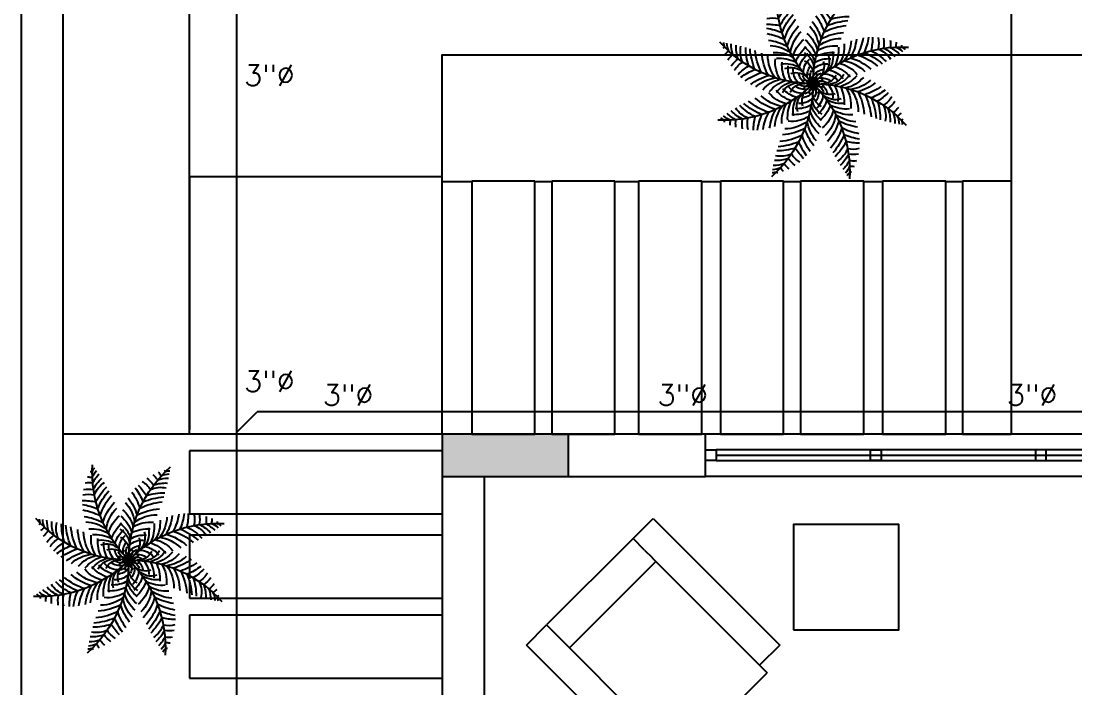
# Model space of a CAD drawing. Header units: metres. Extents: x -658 to -58, y -713 to -118.
# Drawn here: x -339.05 to -334.05, y -141.16 to -137.99 of the extents above; entities that cross this region are included whole.
import ezdxf
from ezdxf.enums import TextEntityAlignment as Align

# ---------------------------------------------------------------- set-up
doc = ezdxf.new("R2010")
doc.units = ezdxf.units.M
doc.header["$LTSCALE"] = 100
doc.layers.add('DRAIN-LW', color=2, linetype='Continuous')
doc.layers.add('plan', color=8, linetype='Continuous')
doc.layers.add('DRAINAGE  TEXT', color=3, linetype='Continuous', lineweight=25)
doc.styles.add('mech', font='romans.shx')

# ---------------------------------------------------------------- blocks, each defined once
blk = doc.blocks.new('armchair_5128 - 2 sedak-413188-الدور الارضي')
for p, q in [((-0.9, -0.41), (-0.9, 0.44)), ((-0.9, 0.44), (-0.765, 0.44)), ((-0.185, 0.44), (-0.765, 0.44)), ((-0.765, 0.44), (-0.765, 0.3619)), ((-0.185, 0.3619), (-0.185, 0.44)), ((-0.185, 0.44), (-0.05, 0.44)), ((-0.05, 0.44), (-0.05, -0.41)), ((-0.765, 0.312), (-0.765, 0.3619)), ((-0.185, 0.3619), (-0.185, 0.312)), ((-0.765, 0.3109), (-0.765, 0.312)), ((-0.765, -0.41), (-0.765, 0.3109)), ((-0.185, 0.312), (-0.185, 0.3109)), ((-0.185, 0.3109), (-0.185, -0.41)), ((-0.765, 0.2873), (-0.185, 0.2873)), ((-0.765, -0.41), (-0.9, -0.41)), ((-0.765, -0.4276), (-0.765, -0.41)), ((-0.765, -0.46), (-0.765, -0.4276)), ((-0.05, -0.41), (-0.185, -0.41)), ((-0.185, -0.41), (-0.185, -0.4276)), ((-0.185, -0.4276), (-0.185, -0.46)), ((-0.765, -0.46), (-0.185, -0.46))]:
    blk.add_line(p, q)
blk = doc.blocks.new('A$C5CF46EA4')
for centre, radius, start, end in [((0.078, 1.819), 1.231, 314.7866, 3.3263), ((-0.286, 0.95), 1.231, 359.7866, 48.3263), ((0.531, 1.681), 0.151, 69.8917, 87.059), ((0.542, 1.615), 0.185, 63.8335, 89.4867), ((0.703, 1.732), 0.151, 136.0206, 143.5444), ((0.783, 1.687), 0.185, 134.6388, 149.6026), ((0.967, 1.486), 0.401, 130.0973, 140.5075), ((0.95, 1.524), 0.401, 27.9286, 43.3029), ((1.133, 1.704), 0.185, 18.8335, 44.4867), ((1.172, 1.759), 0.151, 24.8917, 42.059), ((1.331, 1.673), 0.151, 91.0206, 98.5444), ((0.539, 1.358), 0.401, 72.9286, 88.3029), ((0.581, 1.37), 0.34, 69.575, 93.1547), ((0.974, 1.488), 0.34, 127.3086, 143.8611), ((0.942, 1.512), 0.249, 121.1923, 148.041), ((1.259, 1.28), 0.576, 134.6721, 148.0815), ((1.054, 1.504), 0.249, 20.3951, 57.4318), ((0.988, 1.504), 0.34, 24.575, 48.1547), ((1.343, 1.313), 0.401, 85.0973, 95.5075), ((1.355, 1.585), 0.185, 89.6388, 104.6026), ((0.627, 1.418), 0.249, 65.3951, 102.4318), ((0.591, 1.037), 0.576, 71.9185, 90.3789), ((0.551, 0.916), 0.657, 67.3064, 85.7916), ((1.412, 1.273), 0.657, 143.8063, 157.6936), ((1.389, 1.28), 0.581, 144.3968, 162.2019), ((0.677, 1.208), 0.581, 17.7981, 40.471), ((0.646, 1.203), 0.657, 22.3064, 40.7916), ((0.759, 1.261), 0.576, 26.9185, 45.3789), ((1.344, 1.349), 0.249, 76.1923, 103.041), ((1.349, 1.309), 0.34, 82.3086, 98.8611), ((0.57, 0.941), 0.581, 62.7981, 85.471), ((1.355, 1.247), 0.511, 141.857, 163.8696), ((1.256, 1.266), 0.372, 138.1649, 171.5062), ((0.711, 1.175), 0.511, 16.1304, 42.3372), ((1.507, 0.847), 0.657, 98.8063, 112.6936), ((1.404, 0.96), 0.576, 89.6721, 103.0815), ((0.578, 1.343), 0.401, 175.0973, 185.5075), ((0.582, 1.349), 0.34, 172.3086, 188.8611), ((0.542, 1.344), 0.249, 166.1923, 193.041), ((0.931, 1.404), 0.576, 179.6721, 193.0815), ((1.044, 1.507), 0.657, 188.8063, 202.6936), ((1.022, 1.496), 0.581, 189.3968, 207.2019), ((1.022, 1.449), 0.511, 186.857, 208.8696), ((0.938, 1.392), 0.372, 183.1649, 216.5062), ((0.618, 0.942), 0.511, 61.1304, 87.3372), ((0.667, 1.022), 0.372, 53.4938, 90.209), ((1.221, 1.195), 0.328, 130.7054, 166.1838), ((1.259, 1.103), 0.363, 130.49, 160.9395), ((0.829, 1.13), 0.328, 13.8162, 50.6638), ((0.803, 1.197), 0.372, 8.4938, 45.209), ((1.449, 0.869), 0.511, 96.857, 118.8696), ((1.496, 0.869), 0.581, 99.3968, 117.2019), ((0.071, 0.078), 1.231, 44.7866, 93.3263), ((0.132, 1.172), 0.151, 114.8917, 132.059), ((0.187, 1.133), 0.185, 108.8335, 134.4867), ((0.218, 1.331), 0.151, 181.0206, 188.5444), ((0.367, 0.95), 0.401, 117.9286, 133.3029), ((0.306, 1.355), 0.185, 179.6388, 194.6026), ((0.387, 0.988), 0.34, 114.575, 138.1547), ((0.386, 1.054), 0.249, 110.3951, 147.4318), ((0.63, 0.759), 0.576, 116.9185, 135.3789), ((0.963, 1.317), 0.328, 175.7054, 211.1838), ((1.056, 1.279), 0.363, 175.49, 205.9395), ((0.732, 0.993), 0.328, 58.8162, 95.6638), ((1.012, 1.218), 0.265, 169.9214, 211.046), ((1.185, 1.092), 0.265, 124.9214, 166.046), ((0.95, 2.177), 1.231, 269.7866, 318.3263), ((0.774, 1.04), 0.363, 19.0605, 48.6559), ((1.317, 0.928), 0.328, 85.7054, 121.1838), ((1.392, 0.953), 0.372, 93.1649, 126.5062), ((0.941, 1.32), 0.581, 332.7981, 355.471), ((0.916, 1.34), 0.657, 337.3064, 355.7916), ((1.037, 1.3), 0.576, 341.9185, 0.3789), ((1.418, 1.264), 0.249, 335.3951, 12.4318), ((1.37, 1.31), 0.34, 339.575, 3.1547), ((1.358, 1.352), 0.401, 342.9286, 358.3029), ((1.615, 1.349), 0.185, 333.8335, 359.4867), ((1.687, 1.108), 0.185, 44.6388, 59.6026), ((1.732, 1.188), 0.151, 46.0206, 53.5444), ((1.681, 1.36), 0.151, 339.8917, 357.059), ((0.687, 0.646), 0.657, 112.3064, 130.7916), ((0.683, 0.677), 0.581, 107.7981, 130.471), ((0.716, 0.711), 0.511, 106.1304, 132.3372), ((0.694, 0.803), 0.372, 98.4938, 135.209), ((0.757, 0.891), 0.363, 64.0605, 93.6559), ((0.792, 0.929), 0.265, 58.954, 94.9495), ((0.965, 1.169), 0.18, 162.0705, 224.1396), ((0.993, 1.116), 0.157, 161.9033, 227.5819), ((1.117, 1.089), 0.18, 117.0705, 179.1396), ((1.1, 1.032), 0.157, 116.9033, 182.5819), ((0.863, 1.052), 0.18, 0.8604, 48.8935), ((0.825, 1.042), 0.265, 13.954, 49.9495), ((1.279, 0.835), 0.363, 85.49, 115.9395), ((0.891, 1.134), 0.363, 334.0605, 3.6559), ((0.993, 1.159), 0.328, 328.8162, 5.6638), ((1.022, 1.224), 0.372, 323.4938, 0.209), ((0.942, 1.273), 0.511, 331.1304, 357.3372), ((1.512, 0.948), 0.249, 31.1923, 58.041), ((1.488, 0.917), 0.34, 37.3086, 53.8611), ((1.486, 0.924), 0.401, 40.0973, 50.5075), ((0.761, 0.829), 0.328, 103.8162, 140.6638), ((0.851, 0.774), 0.363, 109.0605, 138.6559), ((0.849, 0.825), 0.265, 103.954, 139.9495), ((0.812, 0.963), 0.18, 45.8604, 93.8935), ((0.818, 0.932), 0.157, 37.4181, 83.5699), ((0.827, 0.935), 0.119, 5.0251, 71.6696), ((1.029, 1.029), 0.119, 171.5256, 224.9749), ((0.855, 1.022), 0.119, 320.0251, 26.6696), ((0.846, 1.026), 0.157, 352.4181, 38.5699), ((1.116, 0.898), 0.157, 71.9033, 137.5819), ((0.932, 1.073), 0.157, 307.4181, 353.5699), ((1.169, 0.926), 0.18, 72.0705, 134.1396), ((1.218, 0.879), 0.265, 79.9214, 121.046), ((0.963, 1.079), 0.18, 315.8604, 3.8935), ((0.929, 1.099), 0.265, 328.954, 4.9495), ((1.28, 0.502), 0.581, 54.3968, 72.2019), ((1.273, 0.479), 0.657, 53.8063, 67.6936), ((1.28, 0.632), 0.576, 44.6721, 58.0815), ((0.941, -0.286), 1.231, 89.7866, 138.3263), ((0.643, 1.355), 0.511, 231.857, 253.8696), ((0.624, 1.256), 0.372, 228.1649, 261.5062), ((0.695, 1.221), 0.328, 220.7054, 256.1838), ((0.788, 1.259), 0.363, 220.49, 250.9395), ((1.813, 0.071), 1.231, 134.7866, 183.3263), ((0.799, 1.185), 0.265, 214.9214, 256.046), ((0.801, 1.117), 0.18, 207.0705, 269.1396), ((0.839, 0.863), 0.18, 90.8604, 138.8935), ((0.858, 1.1), 0.157, 206.9033, 272.5819), ((0.865, 0.846), 0.157, 82.4181, 128.5699), ((0.959, 0.818), 0.157, 127.4181, 173.5699), ((0.869, 0.855), 0.119, 50.0251, 116.6696), ((0.956, 0.827), 0.119, 95.0251, 161.6696), ((0.862, 1.029), 0.119, 261.5256, 314.9749), ((0.945, 1.064), 0.119, 216.5256, 269.9749), ((0.827, 0.945), 0.119, 306.5256, 359.9749), ((1.036, 0.869), 0.119, 140.0251, 206.6696), ((1.064, 0.945), 0.119, 126.5256, 179.9749), ((0.935, 1.064), 0.119, 275.0251, 341.6696), ((1.029, 0.861), 0.119, 81.5256, 134.9749), ((1.819, 1.813), 1.231, 224.7866, 273.3263), ((2.177, 0.941), 1.231, 179.7866, 228.3263), ((0.945, 0.827), 0.119, 36.5256, 89.9749), ((0.861, 0.862), 0.119, 351.5256, 44.9749), ((1.022, 1.036), 0.119, 230.0251, 296.6696), ((1.064, 0.956), 0.119, 185.0251, 251.6696), ((1.032, 0.791), 0.157, 26.9033, 92.5819), ((1.089, 0.773), 0.18, 27.0705, 89.1396), ((1.092, 0.706), 0.265, 34.9214, 76.046), ((1.103, 0.631), 0.363, 40.49, 70.9395), ((1.195, 0.67), 0.328, 40.7054, 76.1838), ((1.266, 0.635), 0.372, 48.1649, 81.5062), ((1.247, 0.536), 0.511, 51.857, 73.8696), ((0.611, 1.259), 0.576, 224.6721, 238.0815), ((0.618, 1.412), 0.657, 233.8063, 247.6936), ((0.61, 1.389), 0.581, 234.3968, 252.2019), ((0.949, 0.618), 0.511, 151.1304, 177.3372), ((0.869, 0.667), 0.372, 143.4938, 180.209), ((0.898, 0.732), 0.328, 148.8162, 185.6638), ((1, 0.757), 0.363, 154.0605, 183.6559), ((0.962, 0.792), 0.265, 148.954, 184.9495), ((0.775, 0.993), 0.157, 251.9033, 317.5819), ((0.928, 0.812), 0.18, 135.8604, 183.8935), ((0.791, 0.858), 0.157, 296.9033, 2.5819), ((1.045, 0.865), 0.157, 172.4181, 218.5699), ((1.073, 0.959), 0.157, 217.4181, 263.5699), ((0.898, 0.775), 0.157, 341.9033, 47.5819), ((1.026, 1.045), 0.157, 262.4181, 308.5699), ((1.052, 1.028), 0.18, 270.8604, 318.8935), ((0.926, 0.722), 0.18, 342.0705, 44.1396), ((1.042, 1.066), 0.265, 283.954, 319.9495), ((1.04, 1.117), 0.363, 289.0605, 318.6559), ((1.13, 1.062), 0.328, 283.8162, 320.6638), ((0.403, 0.974), 0.34, 217.3086, 233.8611), ((0.378, 0.942), 0.249, 211.1923, 238.041), ((0.854, 0.591), 0.576, 161.9185, 180.3789), ((0.975, 0.551), 0.657, 157.3064, 175.7916), ((0.949, 0.57), 0.581, 152.7981, 175.471), ((0.673, 1.012), 0.265, 259.9214, 301.046), ((0.722, 0.965), 0.18, 252.0705, 314.1396), ((1.066, 0.849), 0.265, 193.954, 229.9495), ((1.028, 0.839), 0.18, 180.8604, 228.8935), ((0.773, 0.801), 0.18, 297.0705, 359.1396), ((0.706, 0.799), 0.265, 304.9214, 346.046), ((1.079, 0.928), 0.18, 225.8604, 273.8935), ((1.099, 0.962), 0.265, 238.954, 274.9495), ((0.879, 0.673), 0.265, 349.9214, 31.046), ((0.835, 0.612), 0.363, 355.49, 25.9395), ((0.928, 0.574), 0.328, 355.7054, 31.1838), ((1.197, 1.088), 0.372, 278.4938, 315.209), ((1.175, 1.18), 0.511, 286.1304, 312.3372), ((1.208, 1.213), 0.581, 287.7981, 310.471), ((1.203, 1.245), 0.657, 292.3064, 310.7916), ((0.204, 0.783), 0.185, 224.6388, 239.6026), ((0.404, 0.967), 0.401, 220.0973, 230.5075), ((0.533, 0.539), 0.401, 162.9286, 178.3029), ((0.521, 0.581), 0.34, 159.575, 183.1547), ((0.473, 0.627), 0.249, 155.3951, 192.4318), ((0.499, 0.938), 0.372, 273.1649, 306.5062), ((0.574, 0.963), 0.328, 265.7054, 301.1838), ((0.612, 1.056), 0.363, 265.49, 295.9395), ((1.088, 0.694), 0.372, 188.4938, 225.209), ((1.062, 0.761), 0.328, 193.8162, 230.6638), ((1.117, 0.851), 0.363, 199.0605, 228.6559), ((0.631, 0.788), 0.363, 310.49, 340.9395), ((1.134, 1), 0.363, 244.0605, 273.6559), ((0.953, 0.499), 0.372, 3.1649, 36.5062), ((0.869, 0.442), 0.511, 6.857, 28.8696), ((0.869, 0.395), 0.581, 9.3968, 27.2019), ((0.847, 0.384), 0.657, 8.8063, 22.6936), ((1.261, 1.132), 0.576, 296.9185, 315.3789), ((1.504, 0.836), 0.249, 290.3951, 327.4318), ((1.504, 0.903), 0.34, 294.575, 318.1547), ((1.524, 0.941), 0.401, 297.9286, 313.3029), ((0.158, 0.703), 0.151, 226.0206, 233.5444), ((0.21, 0.531), 0.151, 159.8917, 177.059), ((0.276, 0.542), 0.185, 153.8335, 179.4867), ((0.442, 1.022), 0.511, 276.857, 298.8696), ((1.18, 0.716), 0.511, 196.1304, 222.3372), ((0.67, 0.695), 0.328, 310.7054, 346.1838), ((0.635, 0.624), 0.372, 318.1649, 351.5062), ((1.159, 0.898), 0.328, 238.8162, 275.6638), ((1.224, 0.869), 0.372, 233.4938, 270.209), ((0.96, 0.487), 0.576, 359.6721, 13.0815), ((1.349, 0.547), 0.249, 346.1923, 13.041), ((1.309, 0.541), 0.34, 352.3086, 8.8611), ((1.313, 0.548), 0.401, 355.0973, 5.5075), ((1.704, 0.757), 0.185, 288.8335, 314.4867), ((1.585, 0.536), 0.185, 359.6388, 14.6026), ((1.673, 0.56), 0.151, 1.0206, 8.5444), ((1.759, 0.719), 0.151, 294.8917, 312.059), ((0.384, 1.044), 0.657, 278.8063, 292.6936), ((0.395, 1.022), 0.581, 279.3968, 297.2019), ((1.245, 0.687), 0.657, 202.3064, 220.7916), ((1.213, 0.683), 0.581, 197.7981, 220.471), ((0.536, 0.643), 0.511, 321.857, 343.8696), ((0.502, 0.61), 0.581, 324.3968, 342.2019), ((1.273, 0.949), 0.511, 241.1304, 267.3372), ((1.32, 0.949), 0.581, 242.7981, 265.471), ((0.487, 0.931), 0.576, 269.6721, 283.0815), ((1.132, 0.63), 0.576, 206.9185, 225.3789), ((0.479, 0.618), 0.657, 323.8063, 337.6936), ((1.34, 0.975), 0.657, 247.3064, 265.7916), ((0.547, 0.542), 0.249, 256.1923, 283.041), ((0.541, 0.582), 0.34, 262.3086, 278.8611), ((0.903, 0.387), 0.34, 204.575, 228.1547), ((0.836, 0.386), 0.249, 200.3951, 237.4318), ((0.632, 0.611), 0.576, 314.6721, 328.0815), ((0.948, 0.378), 0.249, 301.1923, 328.041), ((1.3, 0.854), 0.576, 251.9185, 270.3789), ((1.264, 0.473), 0.249, 245.3951, 282.4318), ((0.548, 0.578), 0.401, 265.0973, 275.5075), ((0.536, 0.306), 0.185, 269.6388, 284.6026), ((0.757, 0.187), 0.185, 198.8335, 224.4867), ((0.941, 0.367), 0.401, 207.9286, 223.3029), ((0.917, 0.403), 0.34, 307.3086, 323.8611), ((0.924, 0.404), 0.401, 310.0973, 320.5075), ((1.31, 0.521), 0.34, 249.575, 273.1547), ((1.352, 0.533), 0.401, 252.9286, 268.3029), ((1.108, 0.204), 0.185, 314.6388, 329.6026), ((1.349, 0.276), 0.185, 243.8335, 269.4867), ((0.56, 0.218), 0.151, 271.0206, 278.5444), ((0.719, 0.132), 0.151, 204.8917, 222.059), ((1.188, 0.158), 0.151, 316.0206, 323.5444), ((1.36, 0.21), 0.151, 249.8917, 267.059)]:
    blk.add_arc(centre, radius, start, end)
blk = doc.blocks.new('flower29')
blk.add_blockref('A$C5CF46EA4', (-1.039, -0.704))
blk = doc.blocks.new('*U112')
blk.add_line((2.35, 0), (0.05, 0))
for points in [[(0.05, 0.025), (0, 0.025), (0, -0.025), (0.05, -0.025)], [(2.35, -0.025), (2.35, 0.025), (0.05, 0.025), (0.05, -0.025)], [(2.35, 0.025), (2.4, 0.025), (2.4, -0.025), (2.35, -0.025)]]:
    blk.add_lwpolyline(points, close=True)
blk = doc.blocks.new('GREGRERGREGRE')
h = blk.add_hatch(color=256)
h.dxf.hatch_style = 1
h.paths.add_polyline_path([(-227.4055, -140.1512), (-227.4055, -139.9512), (-228.0055, -139.9512), (-228.0055, -140.1512)])
blk.add_lwpolyline([(-227.4055, -140.1512), (-227.4055, -139.9512), (-228.0055, -139.9512), (-228.0055, -140.1512)], close=True)
blk = doc.blocks.new('A$Cc2be8e3e')
at = {"layer": 'plan'}
for p, q in [((-41.8028, 21.3095), (-41.8028, 1.3095)), ((-41.6028, 1.5095), (-41.6028, 19.1095)), ((-37.1035, 14.7095), (-37.1035, 8.5095)), ((-41.0028, 8.5095), (-41.0028, 14.5095)), ((-41.0033, 9.731), (-41.0033, 8.531)), ((-39.8033, 9.731), (-41.0028, 9.731)), ((-39.8033, 8.531), (-39.8033, 9.731)), ((-39.8033, 9.7095), (-39.6636, 9.7095)), ((-39.3638, 9.7102), (-39.6638, 9.7102)), ((-39.6638, 9.7102), (-39.6638, 8.5102)), ((-39.3638, 8.5102), (-39.3638, 9.7102)), ((-39.3638, 9.7095), (-39.2836, 9.7095)), ((-38.9838, 9.7102), (-39.2838, 9.7102)), ((-39.2838, 9.7102), (-39.2838, 8.5102)), ((-38.9838, 8.5102), (-38.9838, 9.7102)), ((-38.9838, 9.7095), (-38.872, 9.7095)), ((-38.5721, 9.7102), (-38.8721, 9.7102)), ((-38.8721, 9.7102), (-38.8721, 8.5102)), ((-38.5721, 8.5102), (-38.5721, 9.7102)), ((-38.5721, 9.7095), (-38.4828, 9.7095)), ((-38.183, 9.7102), (-38.483, 9.7102)), ((-38.483, 9.7102), (-38.483, 8.5102)), ((-38.183, 8.5102), (-38.183, 9.7102)), ((-38.183, 9.7095), (-38.1028, 9.7095)), ((-37.803, 9.7102), (-38.103, 9.7102)), ((-38.103, 9.7102), (-38.103, 8.5102)), ((-37.803, 8.5102), (-37.803, 9.7102)), ((-37.803, 9.7095), (-37.7136, 9.7095)), ((-37.4138, 9.7102), (-37.7138, 9.7102)), ((-37.7138, 9.7102), (-37.7138, 8.5102)), ((-37.4138, 8.5102), (-37.4138, 9.7102)), ((-37.4138, 9.7095), (-37.3336, 9.7095)), ((-37.1035, 9.7102), (-37.3338, 9.7102)), ((-37.3338, 9.7102), (-37.3338, 8.5102)), ((-39.8035, 8.5095), (-41.6028, 8.5095)), ((-38.5535, 8.5095), (-39.8035, 8.5095)), ((-39.8035, 8.5095), (-39.8035, 7.2595)), ((-39.6638, 8.5102), (-39.3638, 8.5102)), ((-39.2838, 8.5102), (-38.9838, 8.5102)), ((-38.8721, 8.5102), (-38.5721, 8.5102)), ((-38.5535, 8.3095), (-38.5535, 8.5095)), ((-36.1535, 8.5095), (-38.5535, 8.5095)), ((-38.483, 8.5102), (-38.183, 8.5102)), ((-38.103, 8.5102), (-37.803, 8.5102)), ((-37.7138, 8.5102), (-37.4138, 8.5102)), ((-37.3338, 8.5102), (-37.1035, 8.5102)), ((-39.8035, 8.431), (-41.0033, 8.431)), ((-41.0033, 8.431), (-41.0033, 8.131)), ((-39.6035, 8.3095), (-38.5535, 8.3095)), ((-39.6035, 7.2595), (-39.6035, 8.3095)), ((-36.1535, 8.3095), (-38.5535, 8.3095)), ((-41.0033, 8.131), (-39.8035, 8.131)), ((-39.8035, 8.031), (-41.0033, 8.031)), ((-41.0033, 8.031), (-41.0033, 7.8653)), ((-41.0033, 7.8641), (-41.0033, 7.8514)), ((-41.0033, 7.8481), (-41.0033, 7.8237)), ((-41.0033, 7.8166), (-41.0033, 7.731)), ((-41.0033, 7.731), (-39.8035, 7.731)), ((-39.8035, 7.651), (-41.0033, 7.651)), ((-41.0033, 7.651), (-41.0033, 7.351)), ((-41.0033, 7.351), (-39.8035, 7.351))]:
    blk.add_line(p, q, dxfattribs=at)
blk.add_lwpolyline([(-39.8035, 8.5095), (-39.8035, 10.3095), (-35.2035, 10.3095), (-35.2035, 14.7095)], dxfattribs=at)
for points in [[(-37.7202, 8.3845), (-37.7702, 8.3845), (-37.7702, 8.4345), (-37.7202, 8.4345)], [(-36.9869, 8.3845), (-36.9369, 8.3845), (-36.9369, 8.4345), (-36.9869, 8.4345)], [(-38.1355, 7.5806), (-37.6355, 7.5806), (-37.6355, 8.0806), (-38.1355, 8.0806)]]:
    blk.add_lwpolyline(points, close=True, dxfattribs=at)
blk.add_blockref('GREGRERGREGRE', (188.202, 148.4607), dxfattribs=at)
at = {"layer": 'plan', "xscale": -0.478125, "yscale": 0.478125, "zscale": 0.478125, "rotation": 90}
for p in [(-37.9279, 10.1287), (-41.1759, 7.8678)]:
    blk.add_blockref('flower29', p, dxfattribs=at)
at = {"layer": 'plan'}
for name, p, rotation in [('*U112', (-36.1535, 8.4095), 179.9999999999999), ('armchair_5128 - 2 sedak-413188-الدور الارضي', (-38.456, 7.8337), 44.99999999999943)]:
    blk.add_blockref(name, p, dxfattribs=dict(at, rotation=rotation))

msp = doc.modelspace()

# ---------------------------------------------------------------- linework, layer by layer
at = {"layer": 'DRAIN-LW'}
for p, q in [((-338.0262, -137.8575), (-338.0262, -146.2728)), ((-338.0262, -139.9439), (-337.9279, -139.8456)), ((-333.8416, -139.8456), (-337.9279, -139.8456))]:
    msp.add_line(p, q, dxfattribs=at)

# ---------------------------------------------------------------- block references
at = {"layer": 'plan'}
msp.add_blockref('A$Cc2be8e3e', (-297.2456, -148.4607), dxfattribs=at)

# ---------------------------------------------------------------- texts
at = {"layer": 'DRAINAGE  TEXT', "linetype": 'Continuous', "style": 'mech'}
for p in [(-337.8692, -138.2477), (-337.8692, -139.7007), (-337.4957, -139.7655), (-335.9069, -139.7655), (-334.2487, -139.7655)]:
    msp.add_text('3"%%C', height=0.1, dxfattribs=at).set_placement(p, align=Align.MIDDLE_CENTER)

doc.saveas('drawing.dxf')
